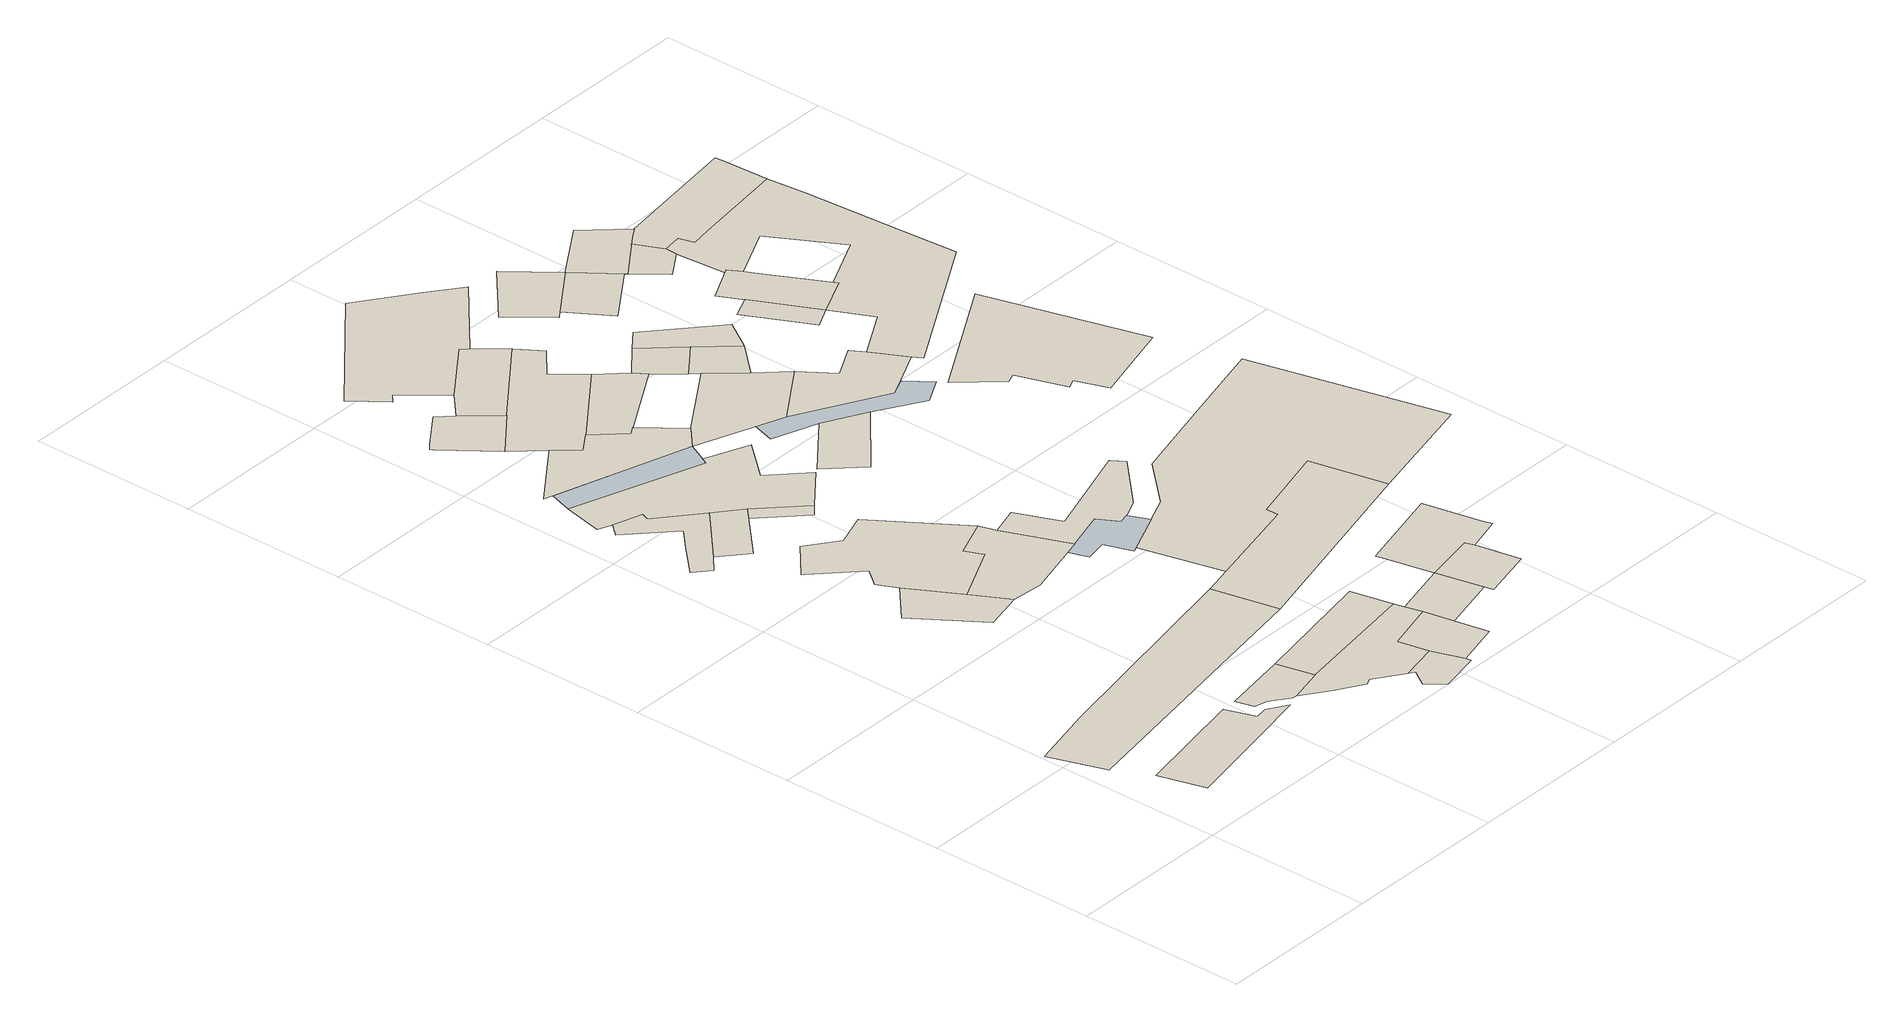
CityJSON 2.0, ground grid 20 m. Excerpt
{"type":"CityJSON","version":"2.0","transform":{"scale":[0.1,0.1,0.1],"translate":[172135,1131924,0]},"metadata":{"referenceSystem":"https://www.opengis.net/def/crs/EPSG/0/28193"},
"CityObjects":{
"building1":{"type":"Building","attributes":{"time":{"estimatedStart":{"year":1841},"estimatedEnd":{"year":1938}},"material":{"paradata":{"version":0}},"numberOfFloors":{"value":"2","sources":[{"name":"Amiran Atlas, sheet 12, map 4.3","type":"Secondary cartographic source"}],"paradata":{"type":"user","author":"Beatrice Vaienti","date":"29-05-2023","comments":"In the atlas the value is \"1-3\", we have chosen a random value between 1 and 3 assigning a higher probability to 1 and 2 floors, respectively p=[0.35,0.35,0.3] for 1, 2, 3 floors","version":0}},"roof":{"type":{"value":"flat","paradata":{"type":"user","author":"Beatrice Vaienti","date":"29-05-2023","version":0}}},"updatedGeometry":true},"geometry":[{"type":"MultiSurface","lod":"0","boundaries":[[[0,1,2,3,4,5,6]]]}]},
"building2":{"type":"Building","attributes":{"time":{"estimatedStart":{"year":1841},"estimatedEnd":{"year":1938}},"material":{"value":"dressed stone","sources":[{"name":"Amiran Atlas, sheet 11, map 4.2","type":"Secondary cartographic source"}],"paradata":{"author":"Beatrice Vaienti","date":"29-05-2023","version":0}},"numberOfFloors":{"value":"1","sources":[{"name":"Amiran Atlas, sheet 12, map 4.3","type":"Secondary cartographic source"}],"paradata":{"type":"user","author":"Beatrice Vaienti","date":"29-05-2023","comments":"In the atlas the value is \"1-3\", we have chosen a random value between 1 and 3 assigning a higher probability to 1 and 2 floors, respectively p=[0.35,0.35,0.3] for 1, 2, 3 floors","version":0}},"roof":{"type":{"value":"flat","paradata":{"type":"user","author":"Beatrice Vaienti","date":"29-05-2023","version":0}}},"updatedGeometry":true},"geometry":[{"type":"MultiSurface","lod":"0","boundaries":[[[7,8,9,10,11]]]}]},
"building3":{"type":"Building","attributes":{"time":{"estimatedStart":{"year":1841},"estimatedEnd":{"year":1938}},"material":{"paradata":{"version":0}},"numberOfFloors":{"value":"3","sources":[{"name":"Amiran Atlas, sheet 12, map 4.3","type":"Secondary cartographic source"}],"paradata":{"type":"user","author":"Beatrice Vaienti","date":"29-05-2023","comments":"In the atlas the value is \"1-3\", we have chosen a random value between 1 and 3 assigning a higher probability to 1 and 2 floors, respectively p=[0.35,0.35,0.3] for 1, 2, 3 floors","version":0}},"roof":{"type":{"value":"flat","paradata":{"type":"user","author":"Beatrice Vaienti","date":"29-05-2023","version":0}}},"updatedGeometry":true},"geometry":[{"type":"MultiSurface","lod":"0","boundaries":[[[12,13,14,15,16,17,18]]]}]},
"building4":{"type":"Building","attributes":{"time":{"estimatedStart":{"year":1841},"estimatedEnd":{"year":1938}},"material":{"value":"dressed stone","sources":[{"name":"Amiran Atlas, sheet 11, map 4.2","type":"Secondary cartographic source"}],"paradata":{"author":"Beatrice Vaienti","date":"29-05-2023","version":0}},"numberOfFloors":{"value":"6","sources":[{"name":"Amiran Atlas, sheet 12, map 4.3","type":"Secondary cartographic source"}],"paradata":{"type":"user","author":"Beatrice Vaienti","date":"29-05-2023","comments":"In the atlas the value is \"4+\", we have chosen a random value between 4 and 6 assigning the same probability to the three values","version":0}},"roof":{"type":{"value":"domed","paradata":{"type":"user","author":"Beatrice Vaienti","date":"29-05-2023","version":0}}},"updatedGeometry":true},"geometry":[{"type":"MultiSurface","lod":"0","boundaries":[[[19,20,21,22,23]]]}]},
"building5":{"type":"Building","attributes":{"time":{"estimatedStart":{"year":1841},"estimatedEnd":{"year":1938}},"material":{"value":"dressed stone","sources":[{"name":"Amiran Atlas, sheet 11, map 4.2","type":"Secondary cartographic source"}],"paradata":{"author":"Beatrice Vaienti","date":"29-05-2023","version":0}},"numberOfFloors":{"value":"2","sources":[{"name":"Amiran Atlas, sheet 12, map 4.3","type":"Secondary cartographic source"}],"paradata":{"type":"user","author":"Beatrice Vaienti","date":"29-05-2023","comments":"In the atlas the value is \"1-3\", we have chosen a random value between 1 and 3 assigning a higher probability to 1 and 2 floors, respectively p=[0.35,0.35,0.3] for 1, 2, 3 floors","version":0}},"roof":{"type":{"value":"domed","paradata":{"type":"user","author":"Beatrice Vaienti","date":"29-05-2023","version":0}}},"updatedGeometry":true},"geometry":[{"type":"MultiSurface","lod":"0","boundaries":[[[24,25,26,27,28,29,30,31,32,33]]]}]},
"building6":{"type":"Building","attributes":{"time":{"estimatedStart":{"year":1841},"estimatedEnd":{"year":1938}},"material":{"value":"dressed stone","sources":[{"name":"Amiran Atlas, sheet 11, map 4.2","type":"Secondary cartographic source"}],"paradata":{"author":"Beatrice Vaienti","date":"29-05-2023","version":0}},"numberOfFloors":{"value":"2","sources":[{"name":"Amiran Atlas, sheet 12, map 4.3","type":"Secondary cartographic source"}],"paradata":{"type":"user","author":"Beatrice Vaienti","date":"29-05-2023","comments":"In the atlas the value is \"1-3\", we have chosen a random value between 1 and 3 assigning a higher probability to 1 and 2 floors, respectively p=[0.35,0.35,0.3] for 1, 2, 3 floors","version":0}},"roof":{"type":{"value":"flat","paradata":{"type":"user","author":"Beatrice Vaienti","date":"29-05-2023","version":0}}},"updatedGeometry":true},"geometry":[{"type":"MultiSurface","lod":"0","boundaries":[[[33,32,34,35]]]}]},
"building7":{"type":"Building","attributes":{"time":{"estimatedStart":{"year":1841},"estimatedEnd":{"year":1938}},"material":{"value":"dressed stone","sources":[{"name":"Amiran Atlas, sheet 11, map 4.2","type":"Secondary cartographic source"}],"paradata":{"author":"Beatrice Vaienti","date":"29-05-2023","version":0}},"numberOfFloors":{"value":"2","sources":[{"name":"Amiran Atlas, sheet 12, map 4.3","type":"Secondary cartographic source"}],"paradata":{"type":"user","author":"Beatrice Vaienti","date":"29-05-2023","comments":"In the atlas the value is \"1-3\", we have chosen a random value between 1 and 3 assigning a higher probability to 1 and 2 floors, respectively p=[0.35,0.35,0.3] for 1, 2, 3 floors","version":0}},"roof":{"type":{"value":"domed","paradata":{"type":"user","author":"Beatrice Vaienti","date":"29-05-2023","version":0}}},"updatedGeometry":true},"geometry":[{"type":"MultiSurface","lod":"0","boundaries":[[[21,20,36,37,38,39,40,41,42,43,44,45]]]}]},
"building8":{"type":"Building","attributes":{"time":{"estimatedStart":{"year":1841},"estimatedEnd":{"year":1938}},"material":{"value":"dressed stone","sources":[{"name":"Amiran Atlas, sheet 11, map 4.2","type":"Secondary cartographic source"}],"paradata":{"author":"Beatrice Vaienti","date":"29-05-2023","version":0}},"numberOfFloors":{"value":"2","sources":[{"name":"Amiran Atlas, sheet 12, map 4.3","type":"Secondary cartographic source"}],"paradata":{"type":"user","author":"Beatrice Vaienti","date":"29-05-2023","comments":"In the atlas the value is \"1-3\", we have chosen a random value between 1 and 3 assigning a higher probability to 1 and 2 floors, respectively p=[0.35,0.35,0.3] for 1, 2, 3 floors","version":0}},"roof":{"type":{"value":"flat","paradata":{"type":"user","author":"Beatrice Vaienti","date":"29-05-2023","version":0}}},"updatedGeometry":true},"geometry":[{"type":"MultiSurface","lod":"0","boundaries":[[[46,47,48,13,12,49,50,51,52,53,54]]]}]},
"building9":{"type":"Building","attributes":{"time":{"estimatedStart":{"year":1841},"estimatedEnd":{"year":1938}},"material":{"value":"dressed stone","sources":[{"name":"Amiran Atlas, sheet 11, map 4.2","type":"Secondary cartographic source"}],"paradata":{"author":"Beatrice Vaienti","date":"29-05-2023","version":0}},"numberOfFloors":{"value":"1","sources":[{"name":"Amiran Atlas, sheet 12, map 4.3","type":"Secondary cartographic source"}],"paradata":{"type":"user","author":"Beatrice Vaienti","date":"29-05-2023","comments":"In the atlas the value is \"1-3\", we have chosen a random value between 1 and 3 assigning a higher probability to 1 and 2 floors, respectively p=[0.35,0.35,0.3] for 1, 2, 3 floors","version":0}},"roof":{"type":{"value":"flat","paradata":{"type":"user","author":"Beatrice Vaienti","date":"29-05-2023","version":0}}},"updatedGeometry":true},"geometry":[{"type":"MultiSurface","lod":"0","boundaries":[[[55,56,57,58,59,60,26,25,24,33,35,61,62]]]}]},
"building10":{"type":"Building","attributes":{"time":{"estimatedStart":{"year":1841},"estimatedEnd":{"year":1938}},"material":{"value":"dressed stone","sources":[{"name":"Amiran Atlas, sheet 11, map 4.2","type":"Secondary cartographic source"}],"paradata":{"author":"Beatrice Vaienti","date":"29-05-2023","version":0}},"numberOfFloors":{"value":"2","sources":[{"name":"Amiran Atlas, sheet 12, map 4.3","type":"Secondary cartographic source"}],"paradata":{"type":"user","author":"Beatrice Vaienti","date":"29-05-2023","comments":"In the atlas the value is \"1-3\", we have chosen a random value between 1 and 3 assigning a higher probability to 1 and 2 floors, respectively p=[0.35,0.35,0.3] for 1, 2, 3 floors","version":0}},"roof":{"type":{"value":"flat","paradata":{"type":"user","author":"Beatrice Vaienti","date":"29-05-2023","version":0}}},"updatedGeometry":true},"geometry":[{"type":"MultiSurface","lod":"0","boundaries":[[[63,53,52,64,65,66,67]]]}]},
"object1":{"type":"GenericCityObject","attributes":{"time":{"estimatedStart":{"year":1841},"estimatedEnd":{"year":1938}},"material":{"value":"dressed stone","sources":[{"name":"Amiran Atlas, sheet 11, map 4.2","type":"Secondary cartographic source"}],"paradata":{"author":"Beatrice Vaienti","date":"29-05-2023","version":0}},"numberOfFloors":{"value":"3","sources":[{"name":"Amiran Atlas, sheet 12, map 4.3","type":"Secondary cartographic source"}],"paradata":{"type":"user","author":"Beatrice Vaienti","date":"29-05-2023","comments":"In the atlas the value is \"1-3\", we have chosen a random value between 1 and 3 assigning a higher probability to 1 and 2 floors, respectively p=[0.35,0.35,0.3] for 1, 2, 3 floors","version":0}},"roof":{"type":{"value":"hip","paradata":{"type":"user","author":"Beatrice Vaienti","date":"29-05-2023","comments":"In the Atlas the value is reported is 'gabled (tiles)', however it is not clear whether it refers to a hip or a gable roof. Therefore we assigned a random value between the two.","version":0}}},"updatedGeometry":true},"geometry":[{"type":"MultiSurface","lod":"0","boundaries":[[[58,57,68,69,59]]]}]},
"building11":{"type":"Building","attributes":{"time":{"estimatedStart":{"year":1841},"estimatedEnd":{"year":1938}},"material":{"value":"dressed stone","sources":[{"name":"Amiran Atlas, sheet 11, map 4.2","type":"Secondary cartographic source"}],"paradata":{"author":"Beatrice Vaienti","date":"29-05-2023","version":0}},"numberOfFloors":{"value":"3","sources":[{"name":"Amiran Atlas, sheet 12, map 4.3","type":"Secondary cartographic source"}],"paradata":{"type":"user","author":"Beatrice Vaienti","date":"29-05-2023","comments":"In the atlas the value is \"1-3\", we have chosen a random value between 1 and 3 assigning a higher probability to 1 and 2 floors, respectively p=[0.35,0.35,0.3] for 1, 2, 3 floors","version":0}},"roof":{"type":{"value":"flat","paradata":{"type":"user","author":"Beatrice Vaienti","date":"29-05-2023","version":0}}},"updatedGeometry":true},"geometry":[{"type":"MultiSurface","lod":"0","boundaries":[[[70,71,61,35]]]}]},
"building12":{"type":"Building","attributes":{"time":{"estimatedStart":{"year":1841},"estimatedEnd":{"year":1938}},"material":{"value":"dressed stone","sources":[{"name":"Amiran Atlas, sheet 11, map 4.2","type":"Secondary cartographic source"}],"paradata":{"author":"Beatrice Vaienti","date":"29-05-2023","version":0}},"numberOfFloors":{"value":"3","sources":[{"name":"Amiran Atlas, sheet 12, map 4.3","type":"Secondary cartographic source"}],"paradata":{"type":"user","author":"Beatrice Vaienti","date":"29-05-2023","comments":"In the atlas the value is \"1-3\", we have chosen a random value between 1 and 3 assigning a higher probability to 1 and 2 floors, respectively p=[0.35,0.35,0.3] for 1, 2, 3 floors","version":0}},"roof":{"type":{"value":"domed","paradata":{"type":"user","author":"Beatrice Vaienti","date":"29-05-2023","version":0}}},"updatedGeometry":true},"geometry":[{"type":"MultiSurface","lod":"0","boundaries":[[[36,20,19,72,73,74,75,38,37]]]}]},
"building13":{"type":"Building","attributes":{"time":{"estimatedStart":{"year":1841},"estimatedEnd":{"year":1938}},"material":{"value":"dressed stone","sources":[{"name":"Amiran Atlas, sheet 11, map 4.2","type":"Secondary cartographic source"}],"paradata":{"author":"Beatrice Vaienti","date":"29-05-2023","version":0}},"numberOfFloors":{"value":"1","sources":[{"name":"Amiran Atlas, sheet 12, map 4.3","type":"Secondary cartographic source"}],"paradata":{"type":"user","author":"Beatrice Vaienti","date":"29-05-2023","comments":"In the atlas the value is \"1-3\", we have chosen a random value between 1 and 3 assigning a higher probability to 1 and 2 floors, respectively p=[0.35,0.35,0.3] for 1, 2, 3 floors","version":0}},"roof":{"type":{"value":"gable","paradata":{"type":"user","author":"Beatrice Vaienti","date":"29-05-2023","comments":"In the Atlas the value is reported is 'gabled (tiles)', however it is not clear whether it refers to a hip or a gable roof. Therefore we assigned a random value between the two.","version":0}}},"updatedGeometry":true},"geometry":[{"type":"MultiSurface","lod":"0","boundaries":[[[76,77,78,79,80,81,82]]]}]},
"building14":{"type":"Building","attributes":{"time":{"estimatedStart":{"year":1841},"estimatedEnd":{"year":1938}},"material":{"paradata":{"version":0}},"numberOfFloors":{"value":"1","sources":[{"name":"Amiran Atlas, sheet 12, map 4.3","type":"Secondary cartographic source"}],"paradata":{"type":"user","author":"Beatrice Vaienti","date":"29-05-2023","comments":"In the atlas the value is \"1-3\", we have chosen a random value between 1 and 3 assigning a higher probability to 1 and 2 floors, respectively p=[0.35,0.35,0.3] for 1, 2, 3 floors","version":0}},"roof":{"type":{"value":"gable","paradata":{"type":"user","author":"Beatrice Vaienti","date":"29-05-2023","comments":"In the Atlas the value is reported is 'gabled (tiles)', however it is not clear whether it refers to a hip or a gable roof. Therefore we assigned a random value between the two.","version":0}}},"updatedGeometry":true},"geometry":[{"type":"MultiSurface","lod":"0","boundaries":[[[14,13,48,83]]]}]},
"building15":{"type":"Building","attributes":{"time":{"estimatedStart":{"year":1841},"estimatedEnd":{"year":1938}},"material":{"value":"dressed stone","sources":[{"name":"Amiran Atlas, sheet 11, map 4.2","type":"Secondary cartographic source"}],"paradata":{"author":"Beatrice Vaienti","date":"29-05-2023","version":0}},"numberOfFloors":{"value":"2","sources":[{"name":"Amiran Atlas, sheet 12, map 4.3","type":"Secondary cartographic source"}],"paradata":{"type":"user","author":"Beatrice Vaienti","date":"29-05-2023","comments":"In the atlas the value is \"1-3\", we have chosen a random value between 1 and 3 assigning a higher probability to 1 and 2 floors, respectively p=[0.35,0.35,0.3] for 1, 2, 3 floors","version":0}},"roof":{"type":{"value":"hip","paradata":{"type":"user","author":"Beatrice Vaienti","date":"29-05-2023","comments":"In the Atlas the value is reported is 'gabled (tiles)', however it is not clear whether it refers to a hip or a gable roof. Therefore we assigned a random value between the two.","version":0}}},"updatedGeometry":true},"geometry":[{"type":"MultiSurface","lod":"0","boundaries":[[[84,85,68,86,87,88,89,90]]]}]},
"building16":{"type":"Building","attributes":{"time":{"estimatedStart":{"year":1841},"estimatedEnd":{"year":1938}},"material":{"value":"dressed stone","sources":[{"name":"Amiran Atlas, sheet 11, map 4.2","type":"Secondary cartographic source"}],"paradata":{"author":"Beatrice Vaienti","date":"29-05-2023","version":0}},"numberOfFloors":{"value":"2","sources":[{"name":"Amiran Atlas, sheet 12, map 4.3","type":"Secondary cartographic source"}],"paradata":{"type":"user","author":"Beatrice Vaienti","date":"29-05-2023","comments":"In the atlas the value is \"1-3\", we have chosen a random value between 1 and 3 assigning a higher probability to 1 and 2 floors, respectively p=[0.35,0.35,0.3] for 1, 2, 3 floors","version":0}},"roof":{"type":{"value":"flat","paradata":{"type":"user","author":"Beatrice Vaienti","date":"29-05-2023","version":0}}},"updatedGeometry":true},"geometry":[{"type":"MultiSurface","lod":"0","boundaries":[[[53,63,91,92,46,54]]]}]},
"building17":{"type":"Building","attributes":{"time":{"estimatedStart":{"year":1841},"estimatedEnd":{"year":1938}},"material":{"value":"dressed stone","sources":[{"name":"Amiran Atlas, sheet 11, map 4.2","type":"Secondary cartographic source"}],"paradata":{"author":"Beatrice Vaienti","date":"29-05-2023","version":0}},"numberOfFloors":{"value":"3","sources":[{"name":"Amiran Atlas, sheet 12, map 4.3","type":"Secondary cartographic source"}],"paradata":{"type":"user","author":"Beatrice Vaienti","date":"29-05-2023","comments":"In the atlas the value is \"1-3\", we have chosen a random value between 1 and 3 assigning a higher probability to 1 and 2 floors, respectively p=[0.35,0.35,0.3] for 1, 2, 3 floors","version":0}},"roof":{"type":{"value":"flat","paradata":{"type":"user","author":"Beatrice Vaienti","date":"29-05-2023","version":0}}},"updatedGeometry":true},"geometry":[{"type":"MultiSurface","lod":"0","boundaries":[[[90,89,93,94,95,96,77,76,84]]]}]},
"object2":{"type":"GenericCityObject","attributes":{"time":{"estimatedStart":{"year":1841},"estimatedEnd":{"year":1938}},"material":{"value":"dressed stone","sources":[{"name":"Amiran Atlas, sheet 11, map 4.2","type":"Secondary cartographic source"}],"paradata":{"author":"Beatrice Vaienti","date":"29-05-2023","version":0}},"numberOfFloors":{"value":"2","sources":[{"name":"Amiran Atlas, sheet 12, map 4.3","type":"Secondary cartographic source"}],"paradata":{"type":"user","author":"Beatrice Vaienti","date":"29-05-2023","comments":"In the atlas the value is \"1-3\", we have chosen a random value between 1 and 3 assigning a higher probability to 1 and 2 floors, respectively p=[0.35,0.35,0.3] for 1, 2, 3 floors","version":0}},"roof":{"type":{"value":"flat","paradata":{"type":"user","author":"Beatrice Vaienti","date":"29-05-2023","version":0}}},"updatedGeometry":true},"geometry":[{"type":"MultiSurface","lod":"0","boundaries":[[[97,98,99,100,101,74,73,102,103]]]}]},
"building18":{"type":"Building","attributes":{"time":{"estimatedStart":{"year":1841},"estimatedEnd":{"year":1938}},"material":{"value":"dressed stone","sources":[{"name":"Amiran Atlas, sheet 11, map 4.2","type":"Secondary cartographic source"}],"paradata":{"author":"Beatrice Vaienti","date":"29-05-2023","version":0}},"numberOfFloors":{"value":"2","sources":[{"name":"Amiran Atlas, sheet 12, map 4.3","type":"Secondary cartographic source"}],"paradata":{"type":"user","author":"Beatrice Vaienti","date":"29-05-2023","comments":"In the atlas the value is \"1-3\", we have chosen a random value between 1 and 3 assigning a higher probability to 1 and 2 floors, respectively p=[0.35,0.35,0.3] for 1, 2, 3 floors","version":0}},"roof":{"type":{"value":"flat","paradata":{"type":"user","author":"Beatrice Vaienti","date":"29-05-2023","version":0}}},"updatedGeometry":true},"geometry":[{"type":"MultiSurface","lod":"0","boundaries":[[[104,105,106,78,77,96]]]}]},
"building19":{"type":"Building","attributes":{"time":{"estimatedStart":{"year":1841},"estimatedEnd":{"year":1938}},"material":{"value":"dressed stone","sources":[{"name":"Amiran Atlas, sheet 11, map 4.2","type":"Secondary cartographic source"}],"paradata":{"author":"Beatrice Vaienti","date":"29-05-2023","version":0}},"numberOfFloors":{"value":"1","sources":[{"name":"Amiran Atlas, sheet 12, map 4.3","type":"Secondary cartographic source"}],"paradata":{"type":"user","author":"Beatrice Vaienti","date":"29-05-2023","comments":"In the atlas the value is \"1-3\", we have chosen a random value between 1 and 3 assigning a higher probability to 1 and 2 floors, respectively p=[0.35,0.35,0.3] for 1, 2, 3 floors","version":0}},"roof":{"type":{"value":"gable","paradata":{"type":"user","author":"Beatrice Vaienti","date":"29-05-2023","comments":"In the Atlas the value is reported is 'gabled (tiles)', however it is not clear whether it refers to a hip or a gable roof. Therefore we assigned a random value between the two.","version":0}}},"updatedGeometry":true},"geometry":[{"type":"MultiSurface","lod":"0","boundaries":[[[46,92,107,108,47]]]}]},
"building20":{"type":"Building","attributes":{"time":{"estimatedStart":{"year":1841},"estimatedEnd":{"year":1938}},"material":{"value":"dressed stone","sources":[{"name":"Amiran Atlas, sheet 11, map 4.2","type":"Secondary cartographic source"}],"paradata":{"author":"Beatrice Vaienti","date":"29-05-2023","version":0}},"numberOfFloors":{"value":"3","sources":[{"name":"Amiran Atlas, sheet 12, map 4.3","type":"Secondary cartographic source"}],"paradata":{"type":"user","author":"Beatrice Vaienti","date":"29-05-2023","comments":"In the atlas the value is \"1-3\", we have chosen a random value between 1 and 3 assigning a higher probability to 1 and 2 floors, respectively p=[0.35,0.35,0.3] for 1, 2, 3 floors","version":0}},"roof":{"type":{"value":"hip","paradata":{"type":"user","author":"Beatrice Vaienti","date":"29-05-2023","comments":"In the Atlas the value is reported is 'gabled (tiles)', however it is not clear whether it refers to a hip or a gable roof. Therefore we assigned a random value between the two.","version":0}}},"updatedGeometry":true},"geometry":[{"type":"MultiSurface","lod":"0","boundaries":[[[109,93,89,88,110]]]}]},
"building21":{"type":"Building","attributes":{"time":{"estimatedStart":{"year":1841},"estimatedEnd":{"year":1938}},"material":{"value":"dressed stone","sources":[{"name":"Amiran Atlas, sheet 11, map 4.2","type":"Secondary cartographic source"}],"paradata":{"author":"Beatrice Vaienti","date":"29-05-2023","version":0}},"numberOfFloors":{"value":"1","sources":[{"name":"Amiran Atlas, sheet 12, map 4.3","type":"Secondary cartographic source"}],"paradata":{"type":"user","author":"Beatrice Vaienti","date":"29-05-2023","comments":"In the atlas the value is \"1-3\", we have chosen a random value between 1 and 3 assigning a higher probability to 1 and 2 floors, respectively p=[0.35,0.35,0.3] for 1, 2, 3 floors","version":0}},"roof":{"type":{"value":"flat","paradata":{"type":"user","author":"Beatrice Vaienti","date":"29-05-2023","version":0}}},"updatedGeometry":true},"geometry":[{"type":"MultiSurface","lod":"0","boundaries":[[[75,74,101,100,99,111,112,113,114,115]]]}]},
"building22":{"type":"Building","attributes":{"time":{"estimatedStart":{"year":1841},"estimatedEnd":{"year":1938}},"material":{"value":"dressed stone","sources":[{"name":"Amiran Atlas, sheet 11, map 4.2","type":"Secondary cartographic source"}],"paradata":{"author":"Beatrice Vaienti","date":"29-05-2023","version":0}},"numberOfFloors":{"value":"1","sources":[{"name":"Amiran Atlas, sheet 12, map 4.3","type":"Secondary cartographic source"}],"paradata":{"type":"user","author":"Beatrice Vaienti","date":"29-05-2023","comments":"In the atlas the value is \"1-3\", we have chosen a random value between 1 and 3 assigning a higher probability to 1 and 2 floors, respectively p=[0.35,0.35,0.3] for 1, 2, 3 floors","version":0}},"roof":{"type":{"value":"flat","paradata":{"type":"user","author":"Beatrice Vaienti","date":"29-05-2023","version":0}}},"updatedGeometry":true},"geometry":[{"type":"MultiSurface","lod":"0","boundaries":[[[116,106,105,104,117,118,119,120,121]]]}]},
"building23":{"type":"Building","attributes":{"time":{"estimatedStart":{"year":1841},"estimatedEnd":{"year":1938}},"material":{"value":"dressed stone","sources":[{"name":"Amiran Atlas, sheet 11, map 4.2","type":"Secondary cartographic source"}],"paradata":{"author":"Beatrice Vaienti","date":"29-05-2023","version":0}},"numberOfFloors":{"value":"3","sources":[{"name":"Amiran Atlas, sheet 12, map 4.3","type":"Secondary cartographic source"}],"paradata":{"type":"user","author":"Beatrice Vaienti","date":"29-05-2023","comments":"In the atlas the value is \"1-3\", we have chosen a random value between 1 and 3 assigning a higher probability to 1 and 2 floors, respectively p=[0.35,0.35,0.3] for 1, 2, 3 floors","version":0}},"roof":{"type":{"value":"flat","paradata":{"type":"user","author":"Beatrice Vaienti","date":"29-05-2023","version":0}}},"updatedGeometry":true},"geometry":[{"type":"MultiSurface","lod":"0","boundaries":[[[122,123,124,125]]]}]},
"building24":{"type":"Building","attributes":{"time":{"estimatedStart":{"year":1841},"estimatedEnd":{"year":1938}},"material":{"value":"dressed stone","sources":[{"name":"Amiran Atlas, sheet 11, map 4.2","type":"Secondary cartographic source"}],"paradata":{"author":"Beatrice Vaienti","date":"29-05-2023","version":0}},"numberOfFloors":{"value":"3","sources":[{"name":"Amiran Atlas, sheet 12, map 4.3","type":"Secondary cartographic source"}],"paradata":{"type":"user","author":"Beatrice Vaienti","date":"29-05-2023","comments":"In the atlas the value is \"1-3\", we have chosen a random value between 1 and 3 assigning a higher probability to 1 and 2 floors, respectively p=[0.35,0.35,0.3] for 1, 2, 3 floors","version":0}},"roof":{"type":{"value":"flat","paradata":{"type":"user","author":"Beatrice Vaienti","date":"29-05-2023","version":0}}},"updatedGeometry":true},"geometry":[{"type":"MultiSurface","lod":"0","boundaries":[[[126,86,68,127,128,129]]]}]},
"building25":{"type":"Building","attributes":{"time":{"estimatedStart":{"year":1841},"estimatedEnd":{"year":1938}},"material":{"value":"dressed stone","sources":[{"name":"Amiran Atlas, sheet 11, map 4.2","type":"Secondary cartographic source"}],"paradata":{"author":"Beatrice Vaienti","date":"29-05-2023","version":0}},"numberOfFloors":{"value":"3","sources":[{"name":"Amiran Atlas, sheet 12, map 4.3","type":"Secondary cartographic source"}],"paradata":{"type":"user","author":"Beatrice Vaienti","date":"29-05-2023","comments":"In the atlas the value is \"1-3\", we have chosen a random value between 1 and 3 assigning a higher probability to 1 and 2 floors, respectively p=[0.35,0.35,0.3] for 1, 2, 3 floors","version":0}},"roof":{"type":{"value":"domed","paradata":{"type":"user","author":"Beatrice Vaienti","date":"29-05-2023","version":0}}},"updatedGeometry":true},"geometry":[{"type":"MultiSurface","lod":"0","boundaries":[[[130,131,132,8,7,133,134]]]}]},
"building26":{"type":"Building","attributes":{"time":{"estimatedStart":{"year":1841},"estimatedEnd":{"year":1938}},"material":{"value":"dressed stone","sources":[{"name":"Amiran Atlas, sheet 11, map 4.2","type":"Secondary cartographic source"}],"paradata":{"author":"Beatrice Vaienti","date":"29-05-2023","version":0}},"numberOfFloors":{"value":"3","sources":[{"name":"Amiran Atlas, sheet 12, map 4.3","type":"Secondary cartographic source"}],"paradata":{"type":"user","author":"Beatrice Vaienti","date":"29-05-2023","comments":"In the atlas the value is \"1-3\", we have chosen a random value between 1 and 3 assigning a higher probability to 1 and 2 floors, respectively p=[0.35,0.35,0.3] for 1, 2, 3 floors","version":0}},"roof":{"type":{"value":"domed","paradata":{"type":"user","author":"Beatrice Vaienti","date":"29-05-2023","version":0}}},"updatedGeometry":true},"geometry":[{"type":"MultiSurface","lod":"0","boundaries":[[[135,136,137,138,108]]]}]},
"object3":{"type":"GenericCityObject","attributes":{"time":{"estimatedStart":{"year":1841},"estimatedEnd":{"year":1938}},"material":{"value":"dressed stone","sources":[{"name":"Amiran Atlas, sheet 11, map 4.2","type":"Secondary cartographic source"}],"paradata":{"author":"Beatrice Vaienti","date":"29-05-2023","version":0}},"numberOfFloors":{"value":"6","sources":[{"name":"Amiran Atlas, sheet 12, map 4.3","type":"Secondary cartographic source"}],"paradata":{"type":"user","author":"Beatrice Vaienti","date":"29-05-2023","comments":"In the atlas the value is \"4+\", we have chosen a random value between 4 and 6 assigning the same probability to the three values","version":0}},"roof":{"type":{"value":"flat","paradata":{"type":"user","author":"Beatrice Vaienti","date":"29-05-2023","version":0}}},"updatedGeometry":true},"geometry":[{"type":"MultiSurface","lod":"0","boundaries":[[[122,125,139,140,141,142,127,143,144]]]}]},
"building27":{"type":"Building","attributes":{"time":{"estimatedStart":{"year":1841},"estimatedEnd":{"year":1938}},"material":{"value":"dressed stone","sources":[{"name":"Amiran Atlas, sheet 11, map 4.2","type":"Secondary cartographic source"}],"paradata":{"author":"Beatrice Vaienti","date":"29-05-2023","version":0}},"numberOfFloors":{"value":"3","sources":[{"name":"Amiran Atlas, sheet 12, map 4.3","type":"Secondary cartographic source"}],"paradata":{"type":"user","author":"Beatrice Vaienti","date":"29-05-2023","comments":"In the atlas the value is \"1-3\", we have chosen a random value between 1 and 3 assigning a higher probability to 1 and 2 floors, respectively p=[0.35,0.35,0.3] for 1, 2, 3 floors","version":0}},"roof":{"type":{"value":"flat","paradata":{"type":"user","author":"Beatrice Vaienti","date":"29-05-2023","version":0}}},"updatedGeometry":true},"geometry":[{"type":"MultiSurface","lod":"0","boundaries":[[[145,146,147,109,110]]]}]},
"building28":{"type":"Building","attributes":{"time":{"estimatedStart":{"year":1841},"estimatedEnd":{"year":1938}},"material":{"value":"dressed stone","sources":[{"name":"Amiran Atlas, sheet 11, map 4.2","type":"Secondary cartographic source"}],"paradata":{"author":"Beatrice Vaienti","date":"29-05-2023","version":0}},"numberOfFloors":{"value":"2","sources":[{"name":"Amiran Atlas, sheet 12, map 4.3","type":"Secondary cartographic source"}],"paradata":{"type":"user","author":"Beatrice Vaienti","date":"29-05-2023","comments":"In the atlas the value is \"1-3\", we have chosen a random value between 1 and 3 assigning a higher probability to 1 and 2 floors, respectively p=[0.35,0.35,0.3] for 1, 2, 3 floors","version":0}},"roof":{"type":{"value":"gable","paradata":{"type":"user","author":"Beatrice Vaienti","date":"29-05-2023","comments":"In the Atlas the value is reported is 'gabled (tiles)', however it is not clear whether it refers to a hip or a gable roof. Therefore we assigned a random value between the two.","version":0}}},"updatedGeometry":true},"geometry":[{"type":"MultiSurface","lod":"0","boundaries":[[[108,138,137,148,149,150,151]]]}]},
"building29":{"type":"Building","attributes":{"time":{"estimatedStart":{"year":1841},"estimatedEnd":{"year":1938}},"material":{"value":"dressed stone","sources":[{"name":"Amiran Atlas, sheet 11, map 4.2","type":"Secondary cartographic source"}],"paradata":{"author":"Beatrice Vaienti","date":"29-05-2023","version":0}},"numberOfFloors":{"value":"3","sources":[{"name":"Amiran Atlas, sheet 12, map 4.3","type":"Secondary cartographic source"}],"paradata":{"type":"user","author":"Beatrice Vaienti","date":"29-05-2023","comments":"In the atlas the value is \"1-3\", we have chosen a random value between 1 and 3 assigning a higher probability to 1 and 2 floors, respectively p=[0.35,0.35,0.3] for 1, 2, 3 floors","version":0}},"roof":{"type":{"value":"flat","paradata":{"type":"user","author":"Beatrice Vaienti","date":"29-05-2023","version":0}}},"updatedGeometry":true},"geometry":[{"type":"MultiSurface","lod":"0","boundaries":[[[145,126,129,152,146]]]}]},
"building30":{"type":"Building","attributes":{"time":{"estimatedStart":{"year":1841},"estimatedEnd":{"year":1938}},"material":{"value":"dressed stone","sources":[{"name":"Amiran Atlas, sheet 11, map 4.2","type":"Secondary cartographic source"}],"paradata":{"author":"Beatrice Vaienti","date":"29-05-2023","version":0}},"numberOfFloors":{"value":"2","sources":[{"name":"Amiran Atlas, sheet 12, map 4.3","type":"Secondary cartographic source"}],"paradata":{"type":"user","author":"Beatrice Vaienti","date":"29-05-2023","comments":"In the atlas the value is \"1-3\", we have chosen a random value between 1 and 3 assigning a higher probability to 1 and 2 floors, respectively p=[0.35,0.35,0.3] for 1, 2, 3 floors","version":0}},"roof":{"type":{"value":"flat","paradata":{"type":"user","author":"Beatrice Vaienti","date":"29-05-2023","version":0}}},"updatedGeometry":true},"geometry":[{"type":"MultiSurface","lod":"0","boundaries":[[[153,154,155,156,128,127,142]]]}]},
"building31":{"type":"Building","attributes":{"time":{"estimatedStart":{"year":1841},"estimatedEnd":{"year":1938}},"material":{"value":"dressed stone","sources":[{"name":"Amiran Atlas, sheet 11, map 4.2","type":"Secondary cartographic source"}],"paradata":{"author":"Beatrice Vaienti","date":"29-05-2023","version":0}},"numberOfFloors":{"value":"3","sources":[{"name":"Amiran Atlas, sheet 12, map 4.3","type":"Secondary cartographic source"}],"paradata":{"type":"user","author":"Beatrice Vaienti","date":"29-05-2023","comments":"In the atlas the value is \"1-3\", we have chosen a random value between 1 and 3 assigning a higher probability to 1 and 2 floors, respectively p=[0.35,0.35,0.3] for 1, 2, 3 floors","version":0}},"roof":{"type":{"value":"gable","paradata":{"type":"user","author":"Beatrice Vaienti","date":"29-05-2023","comments":"In the Atlas the value is reported is 'gabled (tiles)', however it is not clear whether it refers to a hip or a gable roof. Therefore we assigned a random value between the two.","version":0}}},"updatedGeometry":true},"geometry":[{"type":"MultiSurface","lod":"0","boundaries":[[[157,147,146,152,158]]]}]},
"building32":{"type":"Building","attributes":{"time":{"estimatedStart":{"year":1841},"estimatedEnd":{"year":1938}},"material":{"value":"dressed stone","sources":[{"name":"Amiran Atlas, sheet 11, map 4.2","type":"Secondary cartographic source"}],"paradata":{"author":"Beatrice Vaienti","date":"29-05-2023","version":0}},"numberOfFloors":{"value":"1","sources":[{"name":"Amiran Atlas, sheet 12, map 4.3","type":"Secondary cartographic source"}],"paradata":{"type":"user","author":"Beatrice Vaienti","date":"29-05-2023","comments":"In the atlas the value is \"1-3\", we have chosen a random value between 1 and 3 assigning a higher probability to 1 and 2 floors, respectively p=[0.35,0.35,0.3] for 1, 2, 3 floors","version":0}},"roof":{"type":{"value":"flat","paradata":{"type":"user","author":"Beatrice Vaienti","date":"29-05-2023","version":0}}},"updatedGeometry":true},"geometry":[{"type":"MultiSurface","lod":"0","boundaries":[[[133,159,160,161,162,163,98,164,132,131,130,134]]]}]},
"building33":{"type":"Building","attributes":{"time":{"estimatedStart":{"year":1841},"estimatedEnd":{"year":1938}},"material":{"value":"dressed stone","sources":[{"name":"Amiran Atlas, sheet 11, map 4.2","type":"Secondary cartographic source"}],"paradata":{"author":"Beatrice Vaienti","date":"29-05-2023","version":0}},"numberOfFloors":{"value":"1","sources":[{"name":"Amiran Atlas, sheet 12, map 4.3","type":"Secondary cartographic source"}],"paradata":{"type":"user","author":"Beatrice Vaienti","date":"29-05-2023","comments":"In the atlas the value is \"1-3\", we have chosen a random value between 1 and 3 assigning a higher probability to 1 and 2 floors, respectively p=[0.35,0.35,0.3] for 1, 2, 3 floors","version":0}},"roof":{"type":{"value":"flat","paradata":{"type":"user","author":"Beatrice Vaienti","date":"29-05-2023","version":0}}},"updatedGeometry":true},"geometry":[{"type":"MultiSurface","lod":"0","boundaries":[[[165,166,167,168,169]]]}]},
"building34":{"type":"Building","attributes":{"time":{"estimatedStart":{"year":1841},"estimatedEnd":{"year":1938}},"material":{"value":"dressed stone","sources":[{"name":"Amiran Atlas, sheet 11, map 4.2","type":"Secondary cartographic source"}],"paradata":{"author":"Beatrice Vaienti","date":"29-05-2023","version":0}},"numberOfFloors":{"value":"3","sources":[{"name":"Amiran Atlas, sheet 12, map 4.3","type":"Secondary cartographic source"}],"paradata":{"type":"user","author":"Beatrice Vaienti","date":"29-05-2023","comments":"In the atlas the value is \"1-3\", we have chosen a random value between 1 and 3 assigning a higher probability to 1 and 2 floors, respectively p=[0.35,0.35,0.3] for 1, 2, 3 floors","version":0}},"roof":{"type":{"value":"flat","paradata":{"type":"user","author":"Beatrice Vaienti","date":"29-05-2023","version":0}}},"updatedGeometry":true},"geometry":[{"type":"MultiSurface","lod":"0","boundaries":[[[170,171,167,166,172]]]}]},
"building35":{"type":"Building","attributes":{"time":{"estimatedStart":{"year":1841},"estimatedEnd":{"year":1938}},"material":{"value":"dressed stone","sources":[{"name":"Amiran Atlas, sheet 11, map 4.2","type":"Secondary cartographic source"}],"paradata":{"author":"Beatrice Vaienti","date":"29-05-2023","version":0}},"numberOfFloors":{"value":"2","sources":[{"name":"Amiran Atlas, sheet 12, map 4.3","type":"Secondary cartographic source"}],"paradata":{"type":"user","author":"Beatrice Vaienti","date":"29-05-2023","comments":"In the atlas the value is \"1-3\", we have chosen a random value between 1 and 3 assigning a higher probability to 1 and 2 floors, respectively p=[0.35,0.35,0.3] for 1, 2, 3 floors","version":0}},"roof":{"type":{"value":"hip","paradata":{"type":"user","author":"Beatrice Vaienti","date":"29-05-2023","comments":"In the Atlas the value is reported is 'gabled (tiles)', however it is not clear whether it refers to a hip or a gable roof. Therefore we assigned a random value between the two.","version":0}}},"updatedGeometry":true},"geometry":[{"type":"MultiSurface","lod":"0","boundaries":[[[173,174,175,176]]]}]},
"building36":{"type":"Building","attributes":{"time":{"estimatedStart":{"year":1841},"estimatedEnd":{"year":1938}},"material":{"value":"dressed stone","sources":[{"name":"Amiran Atlas, sheet 11, map 4.2","type":"Secondary cartographic source"}],"paradata":{"author":"Beatrice Vaienti","date":"29-05-2023","version":0}},"numberOfFloors":{"value":"2","paradata":{"type":"predicted","date":"05-06-2023","comments":"Random Forest Classifier","version":0}},"roof":{"type":{"value":"domed","paradata":{"type":"user","author":"Beatrice Vaienti","date":"29-05-2023","version":0}}},"updatedGeometry":true},"geometry":[{"type":"MultiSurface","lod":"0","boundaries":[[[167,171,177,178,179]]]}]},
"building37":{"type":"Building","attributes":{"time":{"estimatedStart":{"year":1841},"estimatedEnd":{"year":1938}},"material":{"value":"dressed stone","sources":[{"name":"Amiran Atlas, sheet 11, map 4.2","type":"Secondary cartographic source"}],"paradata":{"author":"Beatrice Vaienti","date":"29-05-2023","version":0}},"numberOfFloors":{"value":"2","paradata":{"type":"predicted","date":"05-06-2023","comments":"Random Forest Classifier","version":0}},"roof":{"type":{"value":"domed","paradata":{"type":"user","author":"Beatrice Vaienti","date":"29-05-2023","version":0}}},"updatedGeometry":true},"geometry":[{"type":"MultiSurface","lod":"0","boundaries":[[[180,181,182,171,183]]]}]},
"building38":{"type":"Building","attributes":{"time":{"estimatedStart":{"year":1841},"estimatedEnd":{"year":1938}},"material":{"value":"dressed stone","sources":[{"name":"Amiran Atlas, sheet 11, map 4.2","type":"Secondary cartographic source"}],"paradata":{"author":"Beatrice Vaienti","date":"29-05-2023","version":0}},"numberOfFloors":{"value":"4","sources":[{"name":"Amiran Atlas, sheet 12, map 4.3","type":"Secondary cartographic source"}],"paradata":{"type":"user","author":"Beatrice Vaienti","date":"29-05-2023","comments":"In the atlas the value is \"4+\", we have chosen a random value between 4 and 6 assigning the same probability to the three values","version":0}},"roof":{"type":{"value":"flat","paradata":{"type":"user","author":"Beatrice Vaienti","date":"29-05-2023","version":0}}},"updatedGeometry":true},"geometry":[{"type":"MultiSurface","lod":"0","boundaries":[[[184,185,186,187,188,189,190,191]]]}]},
"building39":{"type":"Building","attributes":{"time":{"estimatedStart":{"year":1841},"estimatedEnd":{"year":1938}},"material":{"value":"dressed stone","sources":[{"name":"Amiran Atlas, sheet 11, map 4.2","type":"Secondary cartographic source"}],"paradata":{"author":"Beatrice Vaienti","date":"29-05-2023","version":0}},"numberOfFloors":{"value":"2","sources":[{"name":"Amiran Atlas, sheet 12, map 4.3","type":"Secondary cartographic source"}],"paradata":{"type":"user","author":"Beatrice Vaienti","date":"29-05-2023","comments":"In the atlas the value is \"1-3\", we have chosen a random value between 1 and 3 assigning a higher probability to 1 and 2 floors, respectively p=[0.35,0.35,0.3] for 1, 2, 3 floors","version":0}},"roof":{"type":{"value":"domed","paradata":{"type":"user","author":"Beatrice Vaienti","date":"29-05-2023","version":0}}},"updatedGeometry":true},"geometry":[{"type":"MultiSurface","lod":"0","boundaries":[[[174,192,193,194,195,196]]]}]},
"building40":{"type":"Building","attributes":{"time":{"estimatedStart":{"year":1841},"estimatedEnd":{"year":1938}},"material":{"value":"dressed stone","sources":[{"name":"Amiran Atlas, sheet 11, map 4.2","type":"Secondary cartographic source"}],"paradata":{"author":"Beatrice Vaienti","date":"29-05-2023","version":0}},"numberOfFloors":{"value":"1","sources":[{"name":"Amiran Atlas, sheet 12, map 4.3","type":"Secondary cartographic source"}],"paradata":{"type":"user","author":"Beatrice Vaienti","date":"29-05-2023","comments":"In the atlas the value is \"1-3\", we have chosen a random value between 1 and 3 assigning a higher probability to 1 and 2 floors, respectively p=[0.35,0.35,0.3] for 1, 2, 3 floors","version":0}},"roof":{"type":{"value":"domed","paradata":{"type":"user","author":"Beatrice Vaienti","date":"29-05-2023","version":0}}},"updatedGeometry":true},"geometry":[{"type":"MultiSurface","lod":"0","boundaries":[[[197,192,174,198,154,153,199,200,201,202,203,204,205,206,181,180,207,195,194,208,209]]]}]},
"building41":{"type":"Building","attributes":{"time":{"estimatedStart":{"year":1841},"estimatedEnd":{"year":1938}},"material":{"value":"dressed stone","sources":[{"name":"Amiran Atlas, sheet 11, map 4.2","type":"Secondary cartographic source"}],"paradata":{"author":"Beatrice Vaienti","date":"29-05-2023","version":0}},"numberOfFloors":{"value":"2","paradata":{"type":"predicted","date":"05-06-2023","comments":"Random Forest Classifier","version":0}},"roof":{"type":{"value":"domed","paradata":{"type":"user","author":"Beatrice Vaienti","date":"29-05-2023","version":0}}},"updatedGeometry":true},"geometry":[{"type":"MultiSurface","lod":"0","boundaries":[[[177,182,181,206,205,204,203,210,211,178]]]}]}
},
"vertices":[
[66,62,0],[176,85,0],[241,99,0],[218,113,0],[203,110,0],[191,146,0],[51,118,0],
[374,224,0],[357,303,0],[85,248,0],[5,228,0],[28,161,0],
[258,105,0],[301,116,0],[291,161,0],[210,147,0],[216,125,0],[231,121,0],[253,106,0],
[213,444,0],[189,487,0],[154,547,0],[112,509,0],[166,432,0],
[88,829,0],[92,838,0],[57,849,0],[44,834,0],[95,786,0],[72,764,0],[39,730,0],[57,714,0],[77,731,0],[138,788,0],
[108,704,0],[169,763,0],
[259,522,0],[249,543,0],[296,562,0],[226,663,0],[186,649,0],[149,676,0],[109,641,0],[111,638,0],[159,592,0],[143,571,0],
[464,109,0],[459,129,0],[456,141,0],[291,83,0],[322,64,0],[330,68,0],[364,45,0],[411,56,0],[404,93,0],
[226,794,0],[264,838,0],[212,859,0],[208,851,0],[51,903,0],[40,855,0],[218,715,0],[267,754,0],
[424,18,0],[372,41,0],[359,21,0],[376,1,0],[425,12,0],
[223,882,0],[60,931,0],
[156,750,0],[204,703,0],
[251,441,0],[316,459,0],[333,464,0],[302,541,0],
[93,1023,0],[146,1065,0],[112,1104,0],[96,1121,0],[53,1090,0],[46,1084,0],[48,1080,0],
[445,191,0],
[123,989,0],[49,934,0],[248,905,0],[212,952,0],[202,946,0],[170,980,0],[146,963,0],
[479,33,0],[471,73,0],
[261,1049,0],[232,1084,0],[266,1113,0],[246,1142,0],
[362,409,0],[419,434,0],[409,458,0],[396,455,0],[383,479,0],[324,436,0],[351,442,0],
[218,1175,0],[211,1183,0],[141,1131,0],
[540,91,0],[528,147,0],
[290,1019,0],[300,1005,0],
[431,468,0],[487,524,0],[477,539,0],[359,499,0],[337,552,0],
[101,1180,0],[307,1252,0],[267,1283,0],[203,1328,0],[60,1210,0],[91,1171,0],
[340,811,0],[273,757,0],[311,718,0],[390,785,0],
[335,964,0],[328,845,0],[399,894,0],[368,926,0],
[510,356,0],[510,341,0],[393,312,0],[627,292,0],[607,383,0],
[543,81,0],[605,96,0],[595,150,0],[591,160,0],
[446,753,0],[477,770,0],[456,799,0],[434,789,0],[294,857,0],[286,830,0],
[326,974,0],[366,1005,0],[326,1049,0],
[638,162,0],[635,172,0],[620,242,0],[514,214,0],
[403,964,0],
[497,820,0],[475,861,0],[465,877,0],[426,856,0],
[350,1068,0],[426,1000,0],
[769,328,0],[712,559,0],[609,531,0],[500,501,0],[451,448,0],[368,412,0],
[323,1144,0],[331,1150,0],[392,1194,0],[349,1249,0],[284,1192,0],
[429,1146,0],[431,1143,0],[364,1100,0],
[483,931,0],[509,944,0],[471,1020,0],[444,1008,0],
[487,1184,0],[501,1193,0],[459,1239,0],
[492,1130,0],[493,1144,0],[477,1177,0],[460,1108,0],
[538,719,0],[558,660,0],[569,665,0],[583,626,0],[684,655,0],[631,847,0],[484,760,0],[526,714,0],
[557,967,0],[517,1042,0],[511,1056,0],[502,1071,0],[457,1048,0],
[554,972,0],[533,895,0],[504,809,0],[679,913,0],[674,981,0],[666,1103,0],[661,1150,0],[546,1133,0],[521,1129,0],[516,1147,0],[497,1068,0],[573,1086,0],[620,1004,0],
[658,1208,0],[657,1216,0]
]}
